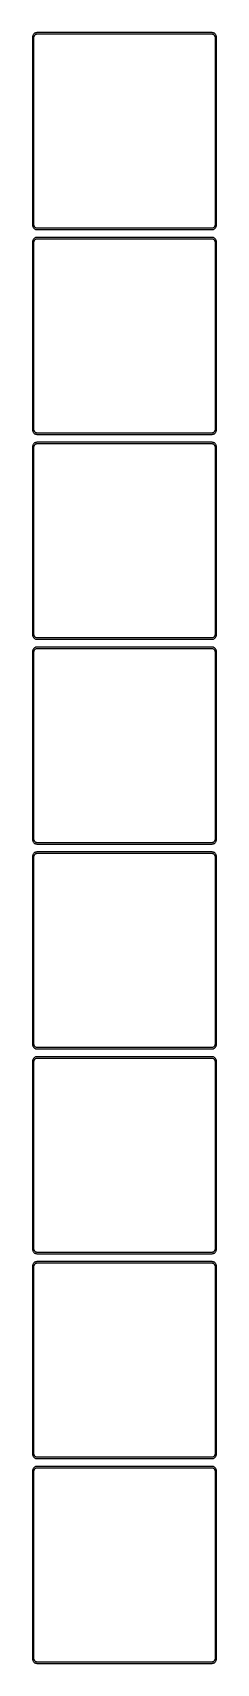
# Model space of a CAD drawing. Header units: metres. Extents: x -105 to 105, y 3398 to 6898.
# Drawn here: x -105 to 105, y 5036 to 6898 of the extents above; entities that cross this region are included whole.
import ezdxf

# ---------------------------------------------------------------- set-up
doc = ezdxf.new("R2010")
doc.units = ezdxf.units.M

msp = doc.modelspace()

# ---------------------------------------------------------------- linework, layer by layer
for p, q in [((-104.961, 6894.13), (-105, 6893.5)), ((-105, 6893.5), (-105, 6678.5)), ((-104.843, 6894.74), (-104.961, 6894.13)), ((-104.649, 6895.34), (-104.843, 6894.74)), ((-104.382, 6895.91), (-104.649, 6895.34)), ((-104.045, 6896.44), (-104.382, 6895.91)), ((-103.645, 6896.92), (-104.045, 6896.44)), ((-103.187, 6897.35), (-103.645, 6896.92)), ((-103.5, 6893), (-103.468, 6893.5)), ((-103.468, 6893.5), (-103.374, 6893.99)), ((-103.374, 6893.99), (-103.219, 6894.47)), ((-103.219, 6894.47), (-103.005, 6894.93)), ((-102.679, 6897.72), (-103.187, 6897.35)), ((-103.005, 6894.93), (-102.736, 6895.35)), ((-102.736, 6895.35), (-102.416, 6895.74)), ((-102.129, 6898.02), (-102.679, 6897.72)), ((-102.416, 6895.74), (-102.05, 6896.08)), ((-101.545, 6898.26), (-102.129, 6898.02)), ((-102.05, 6896.08), (-101.643, 6896.38)), ((-101.643, 6896.38), (-101.203, 6896.62)), ((-100.937, 6898.41), (-101.545, 6898.26)), ((-101.203, 6896.62), (-100.736, 6896.8)), ((-100.314, 6898.49), (-100.937, 6898.41)), ((-100.736, 6896.8), (-100.25, 6896.93)), ((100.314, 6898.49), (-100.314, 6898.49)), ((-100.25, 6896.93), (-99.7512, 6896.99)), ((-99.7512, 6896.99), (99.7512, 6896.99)), ((99.7512, 6896.99), (100.25, 6896.93)), ((100.25, 6896.93), (100.736, 6896.8)), ((100.937, 6898.41), (100.314, 6898.49)), ((100.736, 6896.8), (101.203, 6896.62)), ((101.545, 6898.26), (100.937, 6898.41)), ((101.203, 6896.62), (101.643, 6896.38)), ((102.129, 6898.02), (101.545, 6898.26)), ((101.643, 6896.38), (102.05, 6896.08)), ((102.05, 6896.08), (102.416, 6895.74)), ((102.679, 6897.72), (102.129, 6898.02)), ((102.416, 6895.74), (102.736, 6895.35)), ((103.187, 6897.35), (102.679, 6897.72)), ((102.736, 6895.35), (103.005, 6894.93)), ((103.005, 6894.93), (103.219, 6894.47)), ((103.645, 6896.92), (103.187, 6897.35)), ((103.219, 6894.47), (103.374, 6893.99)), ((103.374, 6893.99), (103.468, 6893.5)), ((103.468, 6893.5), (103.5, 6893)), ((104.045, 6896.44), (103.645, 6896.92)), ((104.382, 6895.91), (104.045, 6896.44)), ((104.649, 6895.34), (104.382, 6895.91)), ((104.843, 6894.74), (104.649, 6895.34)), ((104.961, 6894.13), (104.843, 6894.74)), ((105, 6893.5), (104.961, 6894.13)), ((105, 6678.5), (105, 6893.5)), ((-103.5, 6679), (-103.5, 6893)), ((103.5, 6893), (103.5, 6679)), ((-105, 6678.5), (-104.961, 6677.87)), ((-104.961, 6677.87), (-104.843, 6677.26)), ((-104.843, 6677.26), (-104.649, 6676.66)), ((-104.649, 6676.66), (-104.382, 6676.09)), ((-104.382, 6676.09), (-104.045, 6675.56)), ((-104.045, 6675.56), (-103.645, 6675.08)), ((-103.645, 6675.08), (-103.187, 6674.65)), ((-103.468, 6678.5), (-103.5, 6679)), ((-103.374, 6678.01), (-103.468, 6678.5)), ((-103.219, 6677.53), (-103.374, 6678.01)), ((-103.005, 6677.07), (-103.219, 6677.53)), ((-103.187, 6674.65), (-102.679, 6674.28)), ((-102.736, 6676.65), (-103.005, 6677.07)), ((-102.416, 6676.26), (-102.736, 6676.65)), ((-102.679, 6674.28), (-102.129, 6673.98)), ((-102.05, 6675.92), (-102.416, 6676.26)), ((-102.129, 6673.98), (-101.545, 6673.74)), ((-101.643, 6675.62), (-102.05, 6675.92)), ((-101.203, 6675.38), (-101.643, 6675.62)), ((-101.545, 6673.74), (-100.937, 6673.59)), ((-100.736, 6675.2), (-101.203, 6675.38)), ((-100.937, 6673.59), (-100.314, 6673.51)), ((-100.25, 6675.07), (-100.736, 6675.2)), ((-100.314, 6673.51), (100.314, 6673.51)), ((-99.7512, 6675.01), (-100.25, 6675.07)), ((99.7512, 6675.01), (-99.7512, 6675.01)), ((100.25, 6675.07), (99.7512, 6675.01)), ((100.736, 6675.2), (100.25, 6675.07)), ((100.314, 6673.51), (100.937, 6673.59)), ((101.203, 6675.38), (100.736, 6675.2)), ((100.937, 6673.59), (101.545, 6673.74)), ((101.643, 6675.62), (101.203, 6675.38)), ((101.545, 6673.74), (102.129, 6673.98)), ((102.05, 6675.92), (101.643, 6675.62)), ((102.416, 6676.26), (102.05, 6675.92)), ((102.129, 6673.98), (102.679, 6674.28)), ((102.736, 6676.65), (102.416, 6676.26)), ((102.679, 6674.28), (103.187, 6674.65)), ((103.005, 6677.07), (102.736, 6676.65)), ((103.219, 6677.53), (103.005, 6677.07)), ((103.187, 6674.65), (103.645, 6675.08)), ((103.374, 6678.01), (103.219, 6677.53)), ((103.468, 6678.5), (103.374, 6678.01)), ((103.5, 6679), (103.468, 6678.5)), ((103.645, 6675.08), (104.045, 6675.56)), ((104.045, 6675.56), (104.382, 6676.09)), ((104.382, 6676.09), (104.649, 6676.66)), ((104.649, 6676.66), (104.843, 6677.26)), ((104.843, 6677.26), (104.961, 6677.87)), ((104.961, 6677.87), (105, 6678.5)), ((-104.961, 6660.13), (-105, 6659.5)), ((-105, 6659.5), (-105, 6444.5)), ((-104.843, 6660.74), (-104.961, 6660.13)), ((-104.649, 6661.34), (-104.843, 6660.74)), ((-104.382, 6661.91), (-104.649, 6661.34)), ((-104.045, 6662.44), (-104.382, 6661.91)), ((-103.645, 6662.92), (-104.045, 6662.44)), ((-103.187, 6663.35), (-103.645, 6662.92)), ((-103.5, 6659), (-103.468, 6659.5)), ((-103.5, 6445), (-103.5, 6659)), ((-103.468, 6659.5), (-103.374, 6659.99)), ((-103.374, 6659.99), (-103.219, 6660.47)), ((-103.219, 6660.47), (-103.005, 6660.93)), ((-102.679, 6663.72), (-103.187, 6663.35)), ((-103.005, 6660.93), (-102.736, 6661.35)), ((-102.736, 6661.35), (-102.416, 6661.74)), ((-102.129, 6664.02), (-102.679, 6663.72)), ((-102.416, 6661.74), (-102.05, 6662.08)), ((-101.545, 6664.26), (-102.129, 6664.02)), ((-102.05, 6662.08), (-101.643, 6662.38)), ((-101.643, 6662.38), (-101.203, 6662.62)), ((-100.937, 6664.41), (-101.545, 6664.26)), ((-101.203, 6662.62), (-100.736, 6662.8)), ((-100.314, 6664.49), (-100.937, 6664.41)), ((-100.736, 6662.8), (-100.25, 6662.93)), ((100.314, 6664.49), (-100.314, 6664.49)), ((-100.25, 6662.93), (-99.7512, 6662.99)), ((-99.7512, 6662.99), (99.7512, 6662.99)), ((99.7512, 6662.99), (100.25, 6662.93)), ((100.25, 6662.93), (100.736, 6662.8)), ((100.937, 6664.41), (100.314, 6664.49)), ((100.736, 6662.8), (101.203, 6662.62)), ((101.545, 6664.26), (100.937, 6664.41)), ((101.203, 6662.62), (101.643, 6662.38)), ((102.129, 6664.02), (101.545, 6664.26)), ((101.643, 6662.38), (102.05, 6662.08)), ((102.05, 6662.08), (102.416, 6661.74)), ((102.679, 6663.72), (102.129, 6664.02)), ((102.416, 6661.74), (102.736, 6661.35)), ((103.187, 6663.35), (102.679, 6663.72)), ((102.736, 6661.35), (103.005, 6660.93)), ((103.005, 6660.93), (103.219, 6660.47)), ((103.645, 6662.92), (103.187, 6663.35)), ((103.219, 6660.47), (103.374, 6659.99)), ((103.374, 6659.99), (103.468, 6659.5)), ((103.468, 6659.5), (103.5, 6659)), ((103.5, 6659), (103.5, 6445)), ((104.045, 6662.44), (103.645, 6662.92)), ((104.382, 6661.91), (104.045, 6662.44)), ((104.649, 6661.34), (104.382, 6661.91)), ((104.843, 6660.74), (104.649, 6661.34)), ((104.961, 6660.13), (104.843, 6660.74)), ((105, 6659.5), (104.961, 6660.13)), ((105, 6444.5), (105, 6659.5)), ((-105, 6444.5), (-104.961, 6443.87)), ((-104.961, 6443.87), (-104.843, 6443.26)), ((-104.843, 6443.26), (-104.649, 6442.66)), ((-104.649, 6427.34), (-104.843, 6426.74)), ((-104.649, 6442.66), (-104.382, 6442.09)), ((-104.382, 6427.91), (-104.649, 6427.34)), ((-104.382, 6442.09), (-104.045, 6441.56)), ((-104.045, 6428.44), (-104.382, 6427.91)), ((-104.045, 6441.56), (-103.645, 6441.08)), ((-103.645, 6428.92), (-104.045, 6428.44)), ((-103.645, 6441.08), (-103.187, 6440.65)), ((-103.187, 6429.35), (-103.645, 6428.92)), ((-103.468, 6444.5), (-103.5, 6445)), ((-103.374, 6444.01), (-103.468, 6444.5)), ((-103.219, 6443.53), (-103.374, 6444.01)), ((-103.005, 6443.07), (-103.219, 6443.53)), ((-103.187, 6440.65), (-102.679, 6440.28)), ((-102.679, 6429.72), (-103.187, 6429.35)), ((-102.736, 6442.65), (-103.005, 6443.07)), ((-103.005, 6426.93), (-102.736, 6427.35)), ((-102.416, 6442.26), (-102.736, 6442.65)), ((-102.736, 6427.35), (-102.416, 6427.74)), ((-102.679, 6440.28), (-102.129, 6439.98)), ((-102.129, 6430.02), (-102.679, 6429.72)), ((-102.05, 6441.92), (-102.416, 6442.26)), ((-102.416, 6427.74), (-102.05, 6428.08)), ((-102.129, 6439.98), (-101.545, 6439.74)), ((-101.545, 6430.26), (-102.129, 6430.02)), ((-101.643, 6441.62), (-102.05, 6441.92)), ((-102.05, 6428.08), (-101.643, 6428.38)), ((-101.203, 6441.38), (-101.643, 6441.62)), ((-101.643, 6428.38), (-101.203, 6428.62)), ((-101.545, 6439.74), (-100.937, 6439.59)), ((-100.937, 6430.41), (-101.545, 6430.26)), ((-100.736, 6441.2), (-101.203, 6441.38)), ((-101.203, 6428.62), (-100.736, 6428.8)), ((-100.937, 6439.59), (-100.314, 6439.51)), ((-100.314, 6430.49), (-100.937, 6430.41)), ((-100.25, 6441.07), (-100.736, 6441.2)), ((-100.736, 6428.8), (-100.25, 6428.93)), ((-100.314, 6439.51), (100.314, 6439.51)), ((100.314, 6430.49), (-100.314, 6430.49)), ((-99.7512, 6441.01), (-100.25, 6441.07)), ((-100.25, 6428.93), (-99.7512, 6428.99)), ((99.7512, 6441.01), (-99.7512, 6441.01)), ((-99.7512, 6428.99), (99.7512, 6428.99)), ((100.25, 6441.07), (99.7512, 6441.01)), ((99.7512, 6428.99), (100.25, 6428.93)), ((100.736, 6441.2), (100.25, 6441.07)), ((100.25, 6428.93), (100.736, 6428.8)), ((100.314, 6439.51), (100.937, 6439.59)), ((100.937, 6430.41), (100.314, 6430.49)), ((101.203, 6441.38), (100.736, 6441.2)), ((100.736, 6428.8), (101.203, 6428.62)), ((100.937, 6439.59), (101.545, 6439.74)), ((101.545, 6430.26), (100.937, 6430.41)), ((101.643, 6441.62), (101.203, 6441.38)), ((101.203, 6428.62), (101.643, 6428.38)), ((101.545, 6439.74), (102.129, 6439.98)), ((102.129, 6430.02), (101.545, 6430.26)), ((102.05, 6441.92), (101.643, 6441.62)), ((101.643, 6428.38), (102.05, 6428.08)), ((102.416, 6442.26), (102.05, 6441.92)), ((102.05, 6428.08), (102.416, 6427.74)), ((102.129, 6439.98), (102.679, 6440.28)), ((102.679, 6429.72), (102.129, 6430.02)), ((102.736, 6442.65), (102.416, 6442.26)), ((102.416, 6427.74), (102.736, 6427.35)), ((102.679, 6440.28), (103.187, 6440.65)), ((103.187, 6429.35), (102.679, 6429.72)), ((103.005, 6443.07), (102.736, 6442.65)), ((102.736, 6427.35), (103.005, 6426.93)), ((103.219, 6443.53), (103.005, 6443.07)), ((103.187, 6440.65), (103.645, 6441.08)), ((103.645, 6428.92), (103.187, 6429.35)), ((103.374, 6444.01), (103.219, 6443.53)), ((103.468, 6444.5), (103.374, 6444.01)), ((103.5, 6445), (103.468, 6444.5)), ((103.645, 6441.08), (104.045, 6441.56)), ((104.045, 6428.44), (103.645, 6428.92)), ((104.045, 6441.56), (104.382, 6442.09)), ((104.382, 6427.91), (104.045, 6428.44)), ((104.382, 6442.09), (104.649, 6442.66)), ((104.649, 6427.34), (104.382, 6427.91)), ((104.649, 6442.66), (104.843, 6443.26)), ((104.843, 6426.74), (104.649, 6427.34)), ((104.843, 6443.26), (104.961, 6443.87)), ((104.961, 6443.87), (105, 6444.5)), ((-104.961, 6426.13), (-105, 6425.5)), ((-105, 6425.5), (-105, 6210.5)), ((-104.843, 6426.74), (-104.961, 6426.13)), ((-103.5, 6425), (-103.468, 6425.5)), ((-103.5, 6211), (-103.5, 6425)), ((-103.468, 6425.5), (-103.374, 6425.99)), ((-103.374, 6425.99), (-103.219, 6426.47)), ((-103.219, 6426.47), (-103.005, 6426.93)), ((103.005, 6426.93), (103.219, 6426.47)), ((103.219, 6426.47), (103.374, 6425.99)), ((103.374, 6425.99), (103.468, 6425.5)), ((103.468, 6425.5), (103.5, 6425)), ((103.5, 6425), (103.5, 6211)), ((104.961, 6426.13), (104.843, 6426.74)), ((105, 6425.5), (104.961, 6426.13)), ((105, 6210.5), (105, 6425.5)), ((-105, 6210.5), (-104.961, 6209.87)), ((-104.961, 6209.87), (-104.843, 6209.26)), ((-104.843, 6209.26), (-104.649, 6208.66)), ((-104.649, 6208.66), (-104.382, 6208.09)), ((-104.382, 6208.09), (-104.045, 6207.56)), ((-104.045, 6207.56), (-103.645, 6207.08)), ((-103.645, 6207.08), (-103.187, 6206.65)), ((-103.468, 6210.5), (-103.5, 6211)), ((-103.374, 6210.01), (-103.468, 6210.5)), ((-103.219, 6209.53), (-103.374, 6210.01)), ((-103.005, 6209.07), (-103.219, 6209.53)), ((-103.187, 6206.65), (-102.679, 6206.28)), ((-102.736, 6208.65), (-103.005, 6209.07)), ((-102.416, 6208.26), (-102.736, 6208.65)), ((-102.679, 6206.28), (-102.129, 6205.98)), ((-102.05, 6207.92), (-102.416, 6208.26)), ((-102.129, 6205.98), (-101.545, 6205.74)), ((-101.643, 6207.62), (-102.05, 6207.92)), ((-101.203, 6207.38), (-101.643, 6207.62)), ((-101.545, 6205.74), (-100.937, 6205.59)), ((-100.736, 6207.2), (-101.203, 6207.38)), ((-100.937, 6205.59), (-100.314, 6205.51)), ((-100.25, 6207.07), (-100.736, 6207.2)), ((-100.314, 6205.51), (100.314, 6205.51)), ((-99.7512, 6207.01), (-100.25, 6207.07)), ((99.7512, 6207.01), (-99.7512, 6207.01)), ((100.25, 6207.07), (99.7512, 6207.01)), ((100.736, 6207.2), (100.25, 6207.07)), ((100.314, 6205.51), (100.937, 6205.59)), ((101.203, 6207.38), (100.736, 6207.2)), ((100.937, 6205.59), (101.545, 6205.74)), ((101.643, 6207.62), (101.203, 6207.38)), ((101.545, 6205.74), (102.129, 6205.98)), ((102.05, 6207.92), (101.643, 6207.62)), ((102.416, 6208.26), (102.05, 6207.92)), ((102.129, 6205.98), (102.679, 6206.28)), ((102.736, 6208.65), (102.416, 6208.26)), ((102.679, 6206.28), (103.187, 6206.65)), ((103.005, 6209.07), (102.736, 6208.65)), ((103.219, 6209.53), (103.005, 6209.07)), ((103.187, 6206.65), (103.645, 6207.08)), ((103.374, 6210.01), (103.219, 6209.53)), ((103.468, 6210.5), (103.374, 6210.01)), ((103.5, 6211), (103.468, 6210.5)), ((103.645, 6207.08), (104.045, 6207.56)), ((104.045, 6207.56), (104.382, 6208.09)), ((104.382, 6208.09), (104.649, 6208.66)), ((104.649, 6208.66), (104.843, 6209.26)), ((104.843, 6209.26), (104.961, 6209.87)), ((104.961, 6209.87), (105, 6210.5)), ((-104.961, 6192.13), (-105, 6191.5)), ((-105, 6191.5), (-105, 5976.5)), ((-104.843, 6192.74), (-104.961, 6192.13)), ((-104.649, 6193.34), (-104.843, 6192.74)), ((-104.382, 6193.91), (-104.649, 6193.34)), ((-104.045, 6194.44), (-104.382, 6193.91)), ((-103.645, 6194.92), (-104.045, 6194.44)), ((-103.187, 6195.35), (-103.645, 6194.92)), ((-103.5, 6191), (-103.468, 6191.5)), ((-103.5, 5977), (-103.5, 6191)), ((-103.468, 6191.5), (-103.374, 6191.99)), ((-103.374, 6191.99), (-103.219, 6192.47)), ((-103.219, 6192.47), (-103.005, 6192.93)), ((-102.679, 6195.72), (-103.187, 6195.35)), ((-103.005, 6192.93), (-102.736, 6193.35)), ((-102.736, 6193.35), (-102.416, 6193.74)), ((-102.129, 6196.02), (-102.679, 6195.72)), ((-102.416, 6193.74), (-102.05, 6194.08)), ((-101.545, 6196.26), (-102.129, 6196.02)), ((-102.05, 6194.08), (-101.643, 6194.38)), ((-101.643, 6194.38), (-101.203, 6194.62)), ((-100.937, 6196.41), (-101.545, 6196.26)), ((-101.203, 6194.62), (-100.736, 6194.8)), ((-100.314, 6196.49), (-100.937, 6196.41)), ((-100.736, 6194.8), (-100.25, 6194.93)), ((100.314, 6196.49), (-100.314, 6196.49)), ((-100.25, 6194.93), (-99.7512, 6194.99)), ((-99.7512, 6194.99), (99.7512, 6194.99)), ((99.7512, 6194.99), (100.25, 6194.93)), ((100.25, 6194.93), (100.736, 6194.8)), ((100.937, 6196.41), (100.314, 6196.49)), ((100.736, 6194.8), (101.203, 6194.62)), ((101.545, 6196.26), (100.937, 6196.41)), ((101.203, 6194.62), (101.643, 6194.38)), ((102.129, 6196.02), (101.545, 6196.26)), ((101.643, 6194.38), (102.05, 6194.08)), ((102.05, 6194.08), (102.416, 6193.74)), ((102.679, 6195.72), (102.129, 6196.02)), ((102.416, 6193.74), (102.736, 6193.35)), ((103.187, 6195.35), (102.679, 6195.72)), ((102.736, 6193.35), (103.005, 6192.93)), ((103.005, 6192.93), (103.219, 6192.47)), ((103.645, 6194.92), (103.187, 6195.35)), ((103.219, 6192.47), (103.374, 6191.99)), ((103.374, 6191.99), (103.468, 6191.5)), ((103.468, 6191.5), (103.5, 6191)), ((103.5, 6191), (103.5, 5977)), ((104.045, 6194.44), (103.645, 6194.92)), ((104.382, 6193.91), (104.045, 6194.44)), ((104.649, 6193.34), (104.382, 6193.91)), ((104.843, 6192.74), (104.649, 6193.34)), ((104.961, 6192.13), (104.843, 6192.74)), ((105, 6191.5), (104.961, 6192.13)), ((105, 5976.5), (105, 6191.5)), ((-105, 5976.5), (-104.961, 5975.87)), ((-104.961, 5975.87), (-104.843, 5975.26)), ((-104.843, 5975.26), (-104.649, 5974.66)), ((-104.649, 5974.66), (-104.382, 5974.09)), ((-104.382, 5974.09), (-104.045, 5973.56)), ((-104.045, 5973.56), (-103.645, 5973.08)), ((-103.645, 5973.08), (-103.187, 5972.65)), ((-103.468, 5976.5), (-103.5, 5977)), ((-103.374, 5976.01), (-103.468, 5976.5)), ((-103.219, 5975.53), (-103.374, 5976.01)), ((-103.005, 5975.07), (-103.219, 5975.53)), ((-103.187, 5972.65), (-102.679, 5972.28)), ((-102.679, 5961.72), (-103.187, 5961.35)), ((-102.736, 5974.65), (-103.005, 5975.07)), ((-102.416, 5974.26), (-102.736, 5974.65)), ((-102.679, 5972.28), (-102.129, 5971.98)), ((-102.129, 5962.02), (-102.679, 5961.72)), ((-102.05, 5973.92), (-102.416, 5974.26)), ((-102.129, 5971.98), (-101.545, 5971.74)), ((-101.545, 5962.26), (-102.129, 5962.02)), ((-101.643, 5973.62), (-102.05, 5973.92)), ((-101.203, 5973.38), (-101.643, 5973.62)), ((-101.545, 5971.74), (-100.937, 5971.59)), ((-100.937, 5962.41), (-101.545, 5962.26)), ((-100.736, 5973.2), (-101.203, 5973.38)), ((-100.937, 5971.59), (-100.314, 5971.51)), ((-100.314, 5962.49), (-100.937, 5962.41)), ((-100.25, 5973.07), (-100.736, 5973.2)), ((-100.314, 5971.51), (100.314, 5971.51)), ((100.314, 5962.49), (-100.314, 5962.49)), ((-99.7512, 5973.01), (-100.25, 5973.07)), ((99.7512, 5973.01), (-99.7512, 5973.01)), ((100.25, 5973.07), (99.7512, 5973.01)), ((100.736, 5973.2), (100.25, 5973.07)), ((100.314, 5971.51), (100.937, 5971.59)), ((100.937, 5962.41), (100.314, 5962.49)), ((101.203, 5973.38), (100.736, 5973.2)), ((100.937, 5971.59), (101.545, 5971.74)), ((101.545, 5962.26), (100.937, 5962.41)), ((101.643, 5973.62), (101.203, 5973.38)), ((101.545, 5971.74), (102.129, 5971.98)), ((102.129, 5962.02), (101.545, 5962.26)), ((102.05, 5973.92), (101.643, 5973.62)), ((102.416, 5974.26), (102.05, 5973.92)), ((102.129, 5971.98), (102.679, 5972.28)), ((102.679, 5961.72), (102.129, 5962.02)), ((102.736, 5974.65), (102.416, 5974.26)), ((102.679, 5972.28), (103.187, 5972.65)), ((103.187, 5961.35), (102.679, 5961.72)), ((103.005, 5975.07), (102.736, 5974.65)), ((103.219, 5975.53), (103.005, 5975.07)), ((103.187, 5972.65), (103.645, 5973.08)), ((103.374, 5976.01), (103.219, 5975.53)), ((103.468, 5976.5), (103.374, 5976.01)), ((103.5, 5977), (103.468, 5976.5)), ((103.645, 5973.08), (104.045, 5973.56)), ((104.045, 5973.56), (104.382, 5974.09)), ((104.382, 5974.09), (104.649, 5974.66)), ((104.649, 5974.66), (104.843, 5975.26)), ((104.843, 5975.26), (104.961, 5975.87)), ((104.961, 5975.87), (105, 5976.5)), ((-104.961, 5958.13), (-105, 5957.5)), ((-105, 5957.5), (-105, 5742.5)), ((-104.843, 5958.74), (-104.961, 5958.13)), ((-104.649, 5959.34), (-104.843, 5958.74)), ((-104.382, 5959.91), (-104.649, 5959.34)), ((-104.045, 5960.44), (-104.382, 5959.91)), ((-103.645, 5960.92), (-104.045, 5960.44)), ((-103.187, 5961.35), (-103.645, 5960.92)), ((-103.5, 5957), (-103.468, 5957.5)), ((-103.5, 5743), (-103.5, 5957)), ((-103.468, 5957.5), (-103.374, 5957.99)), ((-103.374, 5957.99), (-103.219, 5958.47)), ((-103.219, 5958.47), (-103.005, 5958.93)), ((-103.005, 5958.93), (-102.736, 5959.35)), ((-102.736, 5959.35), (-102.416, 5959.74)), ((-102.416, 5959.74), (-102.05, 5960.08)), ((-102.05, 5960.08), (-101.643, 5960.38)), ((-101.643, 5960.38), (-101.203, 5960.62)), ((-101.203, 5960.62), (-100.736, 5960.8)), ((-100.736, 5960.8), (-100.25, 5960.93)), ((-100.25, 5960.93), (-99.7512, 5960.99)), ((-99.7512, 5960.99), (99.7512, 5960.99)), ((99.7512, 5960.99), (100.25, 5960.93)), ((100.25, 5960.93), (100.736, 5960.8)), ((100.736, 5960.8), (101.203, 5960.62)), ((101.203, 5960.62), (101.643, 5960.38)), ((101.643, 5960.38), (102.05, 5960.08)), ((102.05, 5960.08), (102.416, 5959.74)), ((102.416, 5959.74), (102.736, 5959.35)), ((102.736, 5959.35), (103.005, 5958.93)), ((103.005, 5958.93), (103.219, 5958.47)), ((103.645, 5960.92), (103.187, 5961.35)), ((103.219, 5958.47), (103.374, 5957.99)), ((103.374, 5957.99), (103.468, 5957.5)), ((103.468, 5957.5), (103.5, 5957)), ((103.5, 5957), (103.5, 5743)), ((104.045, 5960.44), (103.645, 5960.92)), ((104.382, 5959.91), (104.045, 5960.44)), ((104.649, 5959.34), (104.382, 5959.91)), ((104.843, 5958.74), (104.649, 5959.34)), ((104.961, 5958.13), (104.843, 5958.74)), ((105, 5957.5), (104.961, 5958.13)), ((105, 5742.5), (105, 5957.5)), ((-105, 5742.5), (-104.961, 5741.87)), ((-104.961, 5741.87), (-104.843, 5741.26)), ((-104.843, 5741.26), (-104.649, 5740.66)), ((-104.649, 5740.66), (-104.382, 5740.09)), ((-104.382, 5740.09), (-104.045, 5739.56)), ((-104.045, 5739.56), (-103.645, 5739.08)), ((-103.645, 5739.08), (-103.187, 5738.65)), ((-103.468, 5742.5), (-103.5, 5743)), ((-103.374, 5742.01), (-103.468, 5742.5)), ((-103.219, 5741.53), (-103.374, 5742.01)), ((-103.005, 5741.07), (-103.219, 5741.53)), ((-103.187, 5738.65), (-102.679, 5738.28)), ((-102.736, 5740.65), (-103.005, 5741.07)), ((-102.416, 5740.26), (-102.736, 5740.65)), ((-102.679, 5738.28), (-102.129, 5737.98)), ((-102.05, 5739.92), (-102.416, 5740.26)), ((-102.129, 5737.98), (-101.545, 5737.74)), ((-101.643, 5739.62), (-102.05, 5739.92)), ((-101.203, 5739.38), (-101.643, 5739.62)), ((-100.736, 5739.2), (-101.203, 5739.38)), ((-100.25, 5739.07), (-100.736, 5739.2)), ((-99.7512, 5739.01), (-100.25, 5739.07)), ((99.7512, 5739.01), (-99.7512, 5739.01)), ((100.25, 5739.07), (99.7512, 5739.01)), ((100.736, 5739.2), (100.25, 5739.07)), ((101.203, 5739.38), (100.736, 5739.2)), ((101.643, 5739.62), (101.203, 5739.38)), ((101.545, 5737.74), (102.129, 5737.98)), ((102.05, 5739.92), (101.643, 5739.62)), ((102.416, 5740.26), (102.05, 5739.92)), ((102.129, 5737.98), (102.679, 5738.28)), ((102.736, 5740.65), (102.416, 5740.26)), ((102.679, 5738.28), (103.187, 5738.65)), ((103.005, 5741.07), (102.736, 5740.65)), ((103.219, 5741.53), (103.005, 5741.07)), ((103.187, 5738.65), (103.645, 5739.08)), ((103.374, 5742.01), (103.219, 5741.53)), ((103.468, 5742.5), (103.374, 5742.01)), ((103.5, 5743), (103.468, 5742.5)), ((103.645, 5739.08), (104.045, 5739.56)), ((104.045, 5739.56), (104.382, 5740.09)), ((104.382, 5740.09), (104.649, 5740.66)), ((104.649, 5740.66), (104.843, 5741.26)), ((104.843, 5741.26), (104.961, 5741.87)), ((104.961, 5741.87), (105, 5742.5)), ((-104.961, 5724.13), (-105, 5723.5)), ((-105, 5723.5), (-105, 5508.5)), ((-104.843, 5724.74), (-104.961, 5724.13)), ((-104.649, 5725.34), (-104.843, 5724.74)), ((-104.382, 5725.91), (-104.649, 5725.34)), ((-104.045, 5726.44), (-104.382, 5725.91)), ((-103.645, 5726.92), (-104.045, 5726.44)), ((-103.187, 5727.35), (-103.645, 5726.92)), ((-103.5, 5723), (-103.468, 5723.5)), ((-103.5, 5509), (-103.5, 5723)), ((-103.468, 5723.5), (-103.374, 5723.99)), ((-103.374, 5723.99), (-103.219, 5724.47)), ((-103.219, 5724.47), (-103.005, 5724.93)), ((-102.679, 5727.72), (-103.187, 5727.35)), ((-103.005, 5724.93), (-102.736, 5725.35)), ((-102.736, 5725.35), (-102.416, 5725.74)), ((-102.129, 5728.02), (-102.679, 5727.72)), ((-102.416, 5725.74), (-102.05, 5726.08)), ((-101.545, 5728.26), (-102.129, 5728.02)), ((-102.05, 5726.08), (-101.643, 5726.38)), ((-101.643, 5726.38), (-101.203, 5726.62)), ((-101.545, 5737.74), (-100.937, 5737.59)), ((-100.937, 5728.41), (-101.545, 5728.26)), ((-101.203, 5726.62), (-100.736, 5726.8)), ((-100.937, 5737.59), (-100.314, 5737.51)), ((-100.314, 5728.49), (-100.937, 5728.41)), ((-100.736, 5726.8), (-100.25, 5726.93)), ((-100.314, 5737.51), (100.314, 5737.51)), ((100.314, 5728.49), (-100.314, 5728.49)), ((-100.25, 5726.93), (-99.7512, 5726.99)), ((-99.7512, 5726.99), (99.7512, 5726.99)), ((99.7512, 5726.99), (100.25, 5726.93)), ((100.25, 5726.93), (100.736, 5726.8)), ((100.314, 5737.51), (100.937, 5737.59)), ((100.937, 5728.41), (100.314, 5728.49)), ((100.736, 5726.8), (101.203, 5726.62)), ((100.937, 5737.59), (101.545, 5737.74)), ((101.545, 5728.26), (100.937, 5728.41)), ((101.203, 5726.62), (101.643, 5726.38)), ((102.129, 5728.02), (101.545, 5728.26)), ((101.643, 5726.38), (102.05, 5726.08)), ((102.05, 5726.08), (102.416, 5725.74)), ((102.679, 5727.72), (102.129, 5728.02)), ((102.416, 5725.74), (102.736, 5725.35)), ((103.187, 5727.35), (102.679, 5727.72)), ((102.736, 5725.35), (103.005, 5724.93)), ((103.005, 5724.93), (103.219, 5724.47)), ((103.645, 5726.92), (103.187, 5727.35)), ((103.219, 5724.47), (103.374, 5723.99)), ((103.374, 5723.99), (103.468, 5723.5)), ((103.468, 5723.5), (103.5, 5723)), ((103.5, 5723), (103.5, 5509)), ((104.045, 5726.44), (103.645, 5726.92)), ((104.382, 5725.91), (104.045, 5726.44)), ((104.649, 5725.34), (104.382, 5725.91)), ((104.843, 5724.74), (104.649, 5725.34)), ((104.961, 5724.13), (104.843, 5724.74)), ((105, 5723.5), (104.961, 5724.13)), ((105, 5508.5), (105, 5723.5)), ((-105, 5508.5), (-104.961, 5507.87)), ((-104.961, 5507.87), (-104.843, 5507.26)), ((-104.843, 5507.26), (-104.649, 5506.66)), ((-104.649, 5506.66), (-104.382, 5506.09)), ((-104.382, 5506.09), (-104.045, 5505.56)), ((-104.045, 5505.56), (-103.645, 5505.08)), ((-103.645, 5505.08), (-103.187, 5504.65)), ((-103.468, 5508.5), (-103.5, 5509)), ((-103.374, 5508.01), (-103.468, 5508.5)), ((-103.219, 5507.53), (-103.374, 5508.01)), ((-103.005, 5507.07), (-103.219, 5507.53)), ((-103.187, 5504.65), (-102.679, 5504.28)), ((-102.736, 5506.65), (-103.005, 5507.07)), ((-102.416, 5506.26), (-102.736, 5506.65)), ((-102.679, 5504.28), (-102.129, 5503.98)), ((-102.05, 5505.92), (-102.416, 5506.26)), ((-102.129, 5503.98), (-101.545, 5503.74)), ((-101.643, 5505.62), (-102.05, 5505.92)), ((-101.203, 5505.38), (-101.643, 5505.62)), ((-101.545, 5503.74), (-100.937, 5503.59)), ((-100.736, 5505.2), (-101.203, 5505.38)), ((-100.937, 5503.59), (-100.314, 5503.51)), ((-100.25, 5505.07), (-100.736, 5505.2)), ((-100.314, 5503.51), (100.314, 5503.51)), ((-99.7512, 5505.01), (-100.25, 5505.07)), ((99.7512, 5505.01), (-99.7512, 5505.01)), ((100.25, 5505.07), (99.7512, 5505.01)), ((100.736, 5505.2), (100.25, 5505.07)), ((100.314, 5503.51), (100.937, 5503.59)), ((101.203, 5505.38), (100.736, 5505.2)), ((100.937, 5503.59), (101.545, 5503.74)), ((101.643, 5505.62), (101.203, 5505.38)), ((101.545, 5503.74), (102.129, 5503.98)), ((102.05, 5505.92), (101.643, 5505.62)), ((102.416, 5506.26), (102.05, 5505.92)), ((102.129, 5503.98), (102.679, 5504.28)), ((102.736, 5506.65), (102.416, 5506.26)), ((102.679, 5504.28), (103.187, 5504.65)), ((103.005, 5507.07), (102.736, 5506.65)), ((103.219, 5507.53), (103.005, 5507.07)), ((103.187, 5504.65), (103.645, 5505.08)), ((103.374, 5508.01), (103.219, 5507.53)), ((103.468, 5508.5), (103.374, 5508.01)), ((103.5, 5509), (103.468, 5508.5)), ((103.645, 5505.08), (104.045, 5505.56)), ((104.045, 5505.56), (104.382, 5506.09)), ((104.382, 5506.09), (104.649, 5506.66)), ((104.649, 5506.66), (104.843, 5507.26)), ((104.843, 5507.26), (104.961, 5507.87)), ((104.961, 5507.87), (105, 5508.5)), ((-104.961, 5490.13), (-105, 5489.5)), ((-105, 5489.5), (-105, 5274.5)), ((-104.843, 5490.74), (-104.961, 5490.13)), ((-104.649, 5491.34), (-104.843, 5490.74)), ((-104.382, 5491.91), (-104.649, 5491.34)), ((-104.045, 5492.44), (-104.382, 5491.91)), ((-103.645, 5492.92), (-104.045, 5492.44)), ((-103.187, 5493.35), (-103.645, 5492.92)), ((-103.5, 5489), (-103.468, 5489.5)), ((-103.5, 5275), (-103.5, 5489)), ((-103.468, 5489.5), (-103.374, 5489.99)), ((-103.374, 5489.99), (-103.219, 5490.47)), ((-103.219, 5490.47), (-103.005, 5490.93)), ((-102.679, 5493.72), (-103.187, 5493.35)), ((-103.005, 5490.93), (-102.736, 5491.35)), ((-102.736, 5491.35), (-102.416, 5491.74)), ((-102.129, 5494.02), (-102.679, 5493.72)), ((-102.416, 5491.74), (-102.05, 5492.08)), ((-101.545, 5494.26), (-102.129, 5494.02)), ((-102.05, 5492.08), (-101.643, 5492.38)), ((-101.643, 5492.38), (-101.203, 5492.62)), ((-100.937, 5494.41), (-101.545, 5494.26)), ((-101.203, 5492.62), (-100.736, 5492.8)), ((-100.314, 5494.49), (-100.937, 5494.41)), ((-100.736, 5492.8), (-100.25, 5492.93)), ((100.314, 5494.49), (-100.314, 5494.49)), ((-100.25, 5492.93), (-99.7512, 5492.99)), ((-99.7512, 5492.99), (99.7512, 5492.99)), ((99.7512, 5492.99), (100.25, 5492.93)), ((100.25, 5492.93), (100.736, 5492.8)), ((100.937, 5494.41), (100.314, 5494.49)), ((100.736, 5492.8), (101.203, 5492.62)), ((101.545, 5494.26), (100.937, 5494.41)), ((101.203, 5492.62), (101.643, 5492.38)), ((102.129, 5494.02), (101.545, 5494.26)), ((101.643, 5492.38), (102.05, 5492.08)), ((102.05, 5492.08), (102.416, 5491.74)), ((102.679, 5493.72), (102.129, 5494.02)), ((102.416, 5491.74), (102.736, 5491.35)), ((103.187, 5493.35), (102.679, 5493.72)), ((102.736, 5491.35), (103.005, 5490.93)), ((103.005, 5490.93), (103.219, 5490.47)), ((103.645, 5492.92), (103.187, 5493.35)), ((103.219, 5490.47), (103.374, 5489.99)), ((103.374, 5489.99), (103.468, 5489.5)), ((103.468, 5489.5), (103.5, 5489)), ((103.5, 5489), (103.5, 5275)), ((104.045, 5492.44), (103.645, 5492.92)), ((104.382, 5491.91), (104.045, 5492.44)), ((104.649, 5491.34), (104.382, 5491.91)), ((104.843, 5490.74), (104.649, 5491.34)), ((104.961, 5490.13), (104.843, 5490.74)), ((105, 5489.5), (104.961, 5490.13)), ((105, 5274.5), (105, 5489.5)), ((-105, 5274.5), (-104.961, 5273.87)), ((-104.961, 5273.87), (-104.843, 5273.26)), ((-104.843, 5273.26), (-104.649, 5272.66)), ((-104.649, 5272.66), (-104.382, 5272.09)), ((-103.468, 5274.5), (-103.5, 5275)), ((-103.374, 5274.01), (-103.468, 5274.5)), ((-103.219, 5273.53), (-103.374, 5274.01)), ((-103.005, 5273.07), (-103.219, 5273.53)), ((-102.736, 5272.65), (-103.005, 5273.07)), ((-102.416, 5272.26), (-102.736, 5272.65)), ((-102.05, 5271.92), (-102.416, 5272.26)), ((102.416, 5272.26), (102.05, 5271.92)), ((102.736, 5272.65), (102.416, 5272.26)), ((103.005, 5273.07), (102.736, 5272.65)), ((103.219, 5273.53), (103.005, 5273.07)), ((103.374, 5274.01), (103.219, 5273.53)), ((103.468, 5274.5), (103.374, 5274.01)), ((103.5, 5275), (103.468, 5274.5)), ((104.382, 5272.09), (104.649, 5272.66)), ((104.649, 5272.66), (104.843, 5273.26)), ((104.843, 5273.26), (104.961, 5273.87)), ((104.961, 5273.87), (105, 5274.5)), ((-104.961, 5256.13), (-105, 5255.5)), ((-105, 5255.5), (-105, 5040.5)), ((-104.843, 5256.74), (-104.961, 5256.13)), ((-104.649, 5257.34), (-104.843, 5256.74)), ((-104.382, 5257.91), (-104.649, 5257.34)), ((-104.382, 5272.09), (-104.045, 5271.56)), ((-104.045, 5258.44), (-104.382, 5257.91)), ((-104.045, 5271.56), (-103.645, 5271.08)), ((-103.645, 5258.92), (-104.045, 5258.44)), ((-103.645, 5271.08), (-103.187, 5270.65)), ((-103.187, 5259.35), (-103.645, 5258.92)), ((-103.5, 5255), (-103.468, 5255.5)), ((-103.5, 5041), (-103.5, 5255)), ((-103.468, 5255.5), (-103.374, 5255.99)), ((-103.374, 5255.99), (-103.219, 5256.47)), ((-103.219, 5256.47), (-103.005, 5256.93)), ((-103.187, 5270.65), (-102.679, 5270.28)), ((-102.679, 5259.72), (-103.187, 5259.35)), ((-103.005, 5256.93), (-102.736, 5257.35)), ((-102.736, 5257.35), (-102.416, 5257.74)), ((-102.679, 5270.28), (-102.129, 5269.98)), ((-102.129, 5260.02), (-102.679, 5259.72)), ((-102.416, 5257.74), (-102.05, 5258.08)), ((-102.129, 5269.98), (-101.545, 5269.74)), ((-101.545, 5260.26), (-102.129, 5260.02)), ((-101.643, 5271.62), (-102.05, 5271.92)), ((-102.05, 5258.08), (-101.643, 5258.38)), ((-101.203, 5271.38), (-101.643, 5271.62)), ((-101.643, 5258.38), (-101.203, 5258.62)), ((-101.545, 5269.74), (-100.937, 5269.59)), ((-100.937, 5260.41), (-101.545, 5260.26)), ((-100.736, 5271.2), (-101.203, 5271.38)), ((-101.203, 5258.62), (-100.736, 5258.8)), ((-100.937, 5269.59), (-100.314, 5269.51)), ((-100.314, 5260.49), (-100.937, 5260.41)), ((-100.25, 5271.07), (-100.736, 5271.2)), ((-100.736, 5258.8), (-100.25, 5258.93)), ((-100.314, 5269.51), (100.314, 5269.51)), ((100.314, 5260.49), (-100.314, 5260.49)), ((-99.7512, 5271.01), (-100.25, 5271.07)), ((-100.25, 5258.93), (-99.7512, 5258.99)), ((99.7512, 5271.01), (-99.7512, 5271.01)), ((-99.7512, 5258.99), (99.7512, 5258.99)), ((100.25, 5271.07), (99.7512, 5271.01)), ((99.7512, 5258.99), (100.25, 5258.93)), ((100.736, 5271.2), (100.25, 5271.07)), ((100.25, 5258.93), (100.736, 5258.8)), ((100.314, 5269.51), (100.937, 5269.59)), ((100.937, 5260.41), (100.314, 5260.49)), ((101.203, 5271.38), (100.736, 5271.2)), ((100.736, 5258.8), (101.203, 5258.62)), ((100.937, 5269.59), (101.545, 5269.74)), ((101.545, 5260.26), (100.937, 5260.41)), ((101.643, 5271.62), (101.203, 5271.38)), ((101.203, 5258.62), (101.643, 5258.38)), ((101.545, 5269.74), (102.129, 5269.98)), ((102.129, 5260.02), (101.545, 5260.26)), ((102.05, 5271.92), (101.643, 5271.62)), ((101.643, 5258.38), (102.05, 5258.08)), ((102.05, 5258.08), (102.416, 5257.74)), ((102.129, 5269.98), (102.679, 5270.28)), ((102.679, 5259.72), (102.129, 5260.02)), ((102.416, 5257.74), (102.736, 5257.35)), ((102.679, 5270.28), (103.187, 5270.65)), ((103.187, 5259.35), (102.679, 5259.72)), ((102.736, 5257.35), (103.005, 5256.93)), ((103.005, 5256.93), (103.219, 5256.47)), ((103.187, 5270.65), (103.645, 5271.08)), ((103.645, 5258.92), (103.187, 5259.35)), ((103.219, 5256.47), (103.374, 5255.99)), ((103.374, 5255.99), (103.468, 5255.5)), ((103.468, 5255.5), (103.5, 5255)), ((103.5, 5255), (103.5, 5041)), ((103.645, 5271.08), (104.045, 5271.56)), ((104.045, 5258.44), (103.645, 5258.92)), ((104.045, 5271.56), (104.382, 5272.09)), ((104.382, 5257.91), (104.045, 5258.44)), ((104.649, 5257.34), (104.382, 5257.91)), ((104.843, 5256.74), (104.649, 5257.34)), ((104.961, 5256.13), (104.843, 5256.74)), ((105, 5255.5), (104.961, 5256.13)), ((105, 5040.5), (105, 5255.5)), ((-105, 5040.5), (-104.961, 5039.87)), ((-104.961, 5039.87), (-104.843, 5039.26)), ((-104.843, 5039.26), (-104.649, 5038.66)), ((-104.649, 5038.66), (-104.382, 5038.09)), ((-104.382, 5038.09), (-104.045, 5037.56)), ((-104.045, 5037.56), (-103.645, 5037.08)), ((-103.645, 5037.08), (-103.187, 5036.65)), ((-103.468, 5040.5), (-103.5, 5041)), ((-103.374, 5040.01), (-103.468, 5040.5)), ((-103.219, 5039.53), (-103.374, 5040.01)), ((-103.005, 5039.07), (-103.219, 5039.53)), ((-103.187, 5036.65), (-102.679, 5036.28)), ((-102.736, 5038.65), (-103.005, 5039.07)), ((-102.416, 5038.26), (-102.736, 5038.65)), ((-102.679, 5036.28), (-102.129, 5035.98)), ((-102.05, 5037.92), (-102.416, 5038.26)), ((-102.129, 5035.98), (-101.545, 5035.74)), ((-101.643, 5037.62), (-102.05, 5037.92)), ((-101.203, 5037.38), (-101.643, 5037.62)), ((-101.545, 5035.74), (-100.937, 5035.59)), ((-100.736, 5037.2), (-101.203, 5037.38)), ((-100.937, 5035.59), (-100.314, 5035.51)), ((-100.25, 5037.07), (-100.736, 5037.2)), ((-100.314, 5035.51), (100.314, 5035.51)), ((-99.7512, 5037.01), (-100.25, 5037.07)), ((99.7512, 5037.01), (-99.7512, 5037.01)), ((100.25, 5037.07), (99.7512, 5037.01)), ((100.736, 5037.2), (100.25, 5037.07)), ((100.314, 5035.51), (100.937, 5035.59)), ((101.203, 5037.38), (100.736, 5037.2)), ((100.937, 5035.59), (101.545, 5035.74)), ((101.643, 5037.62), (101.203, 5037.38)), ((101.545, 5035.74), (102.129, 5035.98)), ((102.05, 5037.92), (101.643, 5037.62)), ((102.416, 5038.26), (102.05, 5037.92)), ((102.129, 5035.98), (102.679, 5036.28)), ((102.736, 5038.65), (102.416, 5038.26)), ((102.679, 5036.28), (103.187, 5036.65)), ((103.005, 5039.07), (102.736, 5038.65)), ((103.219, 5039.53), (103.005, 5039.07)), ((103.187, 5036.65), (103.645, 5037.08)), ((103.374, 5040.01), (103.219, 5039.53)), ((103.468, 5040.5), (103.374, 5040.01)), ((103.5, 5041), (103.468, 5040.5)), ((103.645, 5037.08), (104.045, 5037.56)), ((104.045, 5037.56), (104.382, 5038.09)), ((104.382, 5038.09), (104.649, 5038.66)), ((104.649, 5038.66), (104.843, 5039.26)), ((104.843, 5039.26), (104.961, 5039.87)), ((104.961, 5039.87), (105, 5040.5))]:
    msp.add_line(p, q)

doc.saveas('drawing.dxf')
